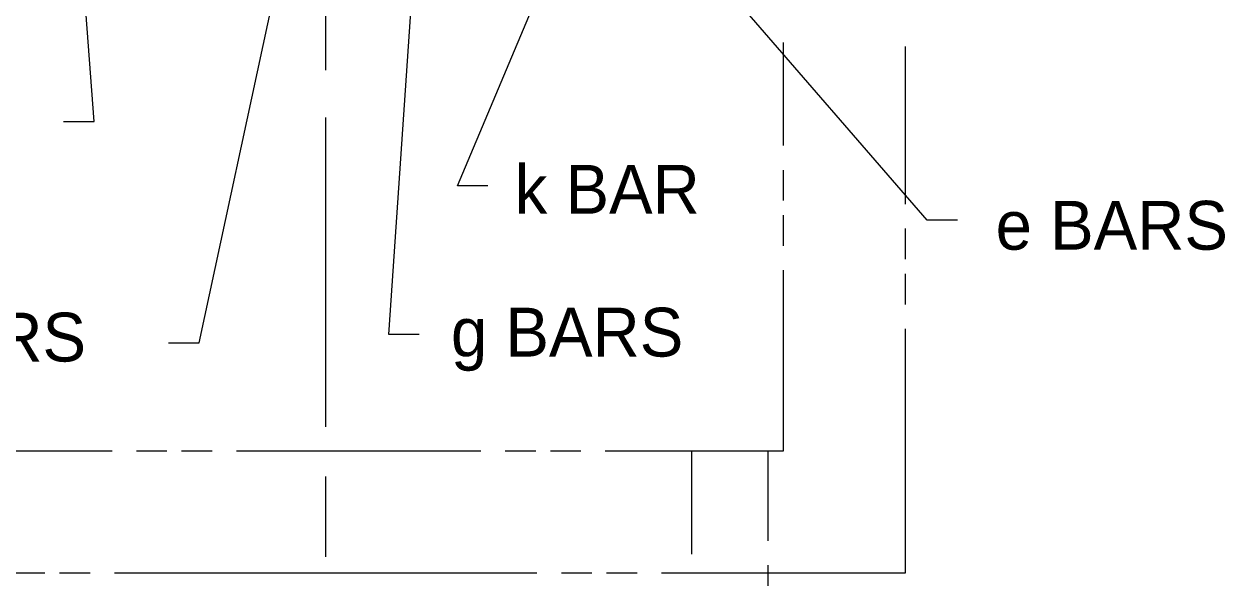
# Model space of a CAD drawing. Extents: x 1007 to 1035.5, y 1000.5 to 1021.5.
# Drawn here: x 1010.274 to 1015.192, y 1014.699 to 1016.968 of the extents above; entities that cross this region are included whole.
import ezdxf

# ---------------------------------------------------------------- set-up
doc = ezdxf.new("R2010")
doc.units = 0
doc.layers.add('Level 1', color=7, linetype='Continuous')

msp = doc.modelspace()

# ---------------------------------------------------------------- linework, layer by layer
at = {"layer": 'Level 1'}
for p, q in [((1013.9722, 1016.1643), (1012.7055, 1017.6287)), ((1010.5613, 1016.5689), (1010.5055, 1017.3133)), ((1010.9915, 1015.6617), (1011.3393, 1017.2759)), ((1012.0492, 1016.3048), (1012.4765, 1017.3186)), ((1011.5097, 1016.779), (1011.5097, 1017.1948)), ((1011.768, 1015.6958), (1011.8717, 1017.2163)), ((1013.3847, 1016.4698), (1013.3847, 1016.8923)), ((1013.8847, 1016.2298), (1013.8847, 1016.8752)), ((1011.5097, 1015.3178), (1011.5097, 1016.5856)), ((1010.4363, 1016.5689), (1010.5613, 1016.5689)), ((1013.3847, 1016.2448), (1013.3847, 1016.3698)), ((1012.1742, 1016.3048), (1012.0492, 1016.3048)), ((1013.3847, 1016.0598), (1013.3847, 1016.1848)), ((1014.0972, 1016.1643), (1013.9722, 1016.1643)), ((1013.8847, 1016.0048), (1013.8847, 1016.1298)), ((1013.3847, 1015.2198), (1013.3847, 1015.9598)), ((1013.8847, 1015.8198), (1013.8847, 1015.9448)), ((1013.8847, 1014.7198), (1013.8847, 1015.7198)), ((1010.8665, 1015.6617), (1010.9915, 1015.6617)), ((1011.893, 1015.6958), (1011.768, 1015.6958)), ((1009.6347, 1015.2198), (1010.6347, 1015.2198)), ((1010.7347, 1015.2198), (1010.8597, 1015.2198)), ((1010.9197, 1015.2198), (1011.0447, 1015.2198)), ((1011.1447, 1015.2198), (1012.1447, 1015.2198)), ((1012.2447, 1015.2198), (1012.3697, 1015.2198)), ((1012.4297, 1015.2198), (1012.5547, 1015.2198)), ((1012.6547, 1015.2198), (1013.3847, 1015.2198)), ((1013.0097, 1014.7972), (1013.0097, 1015.2198)), ((1013.3222, 1014.8514), (1013.3222, 1015.2198)), ((1011.5097, 1014.7858), (1011.5097, 1015.1147)), ((1010.2347, 1014.7198), (1010.3597, 1014.7198)), ((1010.4197, 1014.7198), (1010.5447, 1014.7198)), ((1010.6447, 1014.7198), (1012.3747, 1014.7198)), ((1012.4747, 1014.7198), (1012.5997, 1014.7198)), ((1012.6597, 1014.7198), (1012.7847, 1014.7198)), ((1012.8847, 1014.7198), (1013.8847, 1014.7198)), ((1013.3222, 1014.6264), (1013.3222, 1014.7514))]:
    msp.add_line(p, q, dxfattribs=at)

# ---------------------------------------------------------------- texts
for s, p in [('k BAR', (1012.2837, 1016.1909)), ('e BARS', (1014.2533, 1016.0437)), ('g BARS', (1012.0227, 1015.606)), ('f BARS', (1009.6513, 1015.5857))]:
    msp.add_text(s, height=0.2, dxfattribs=at).set_placement(p)

doc.saveas('drawing.dxf')
